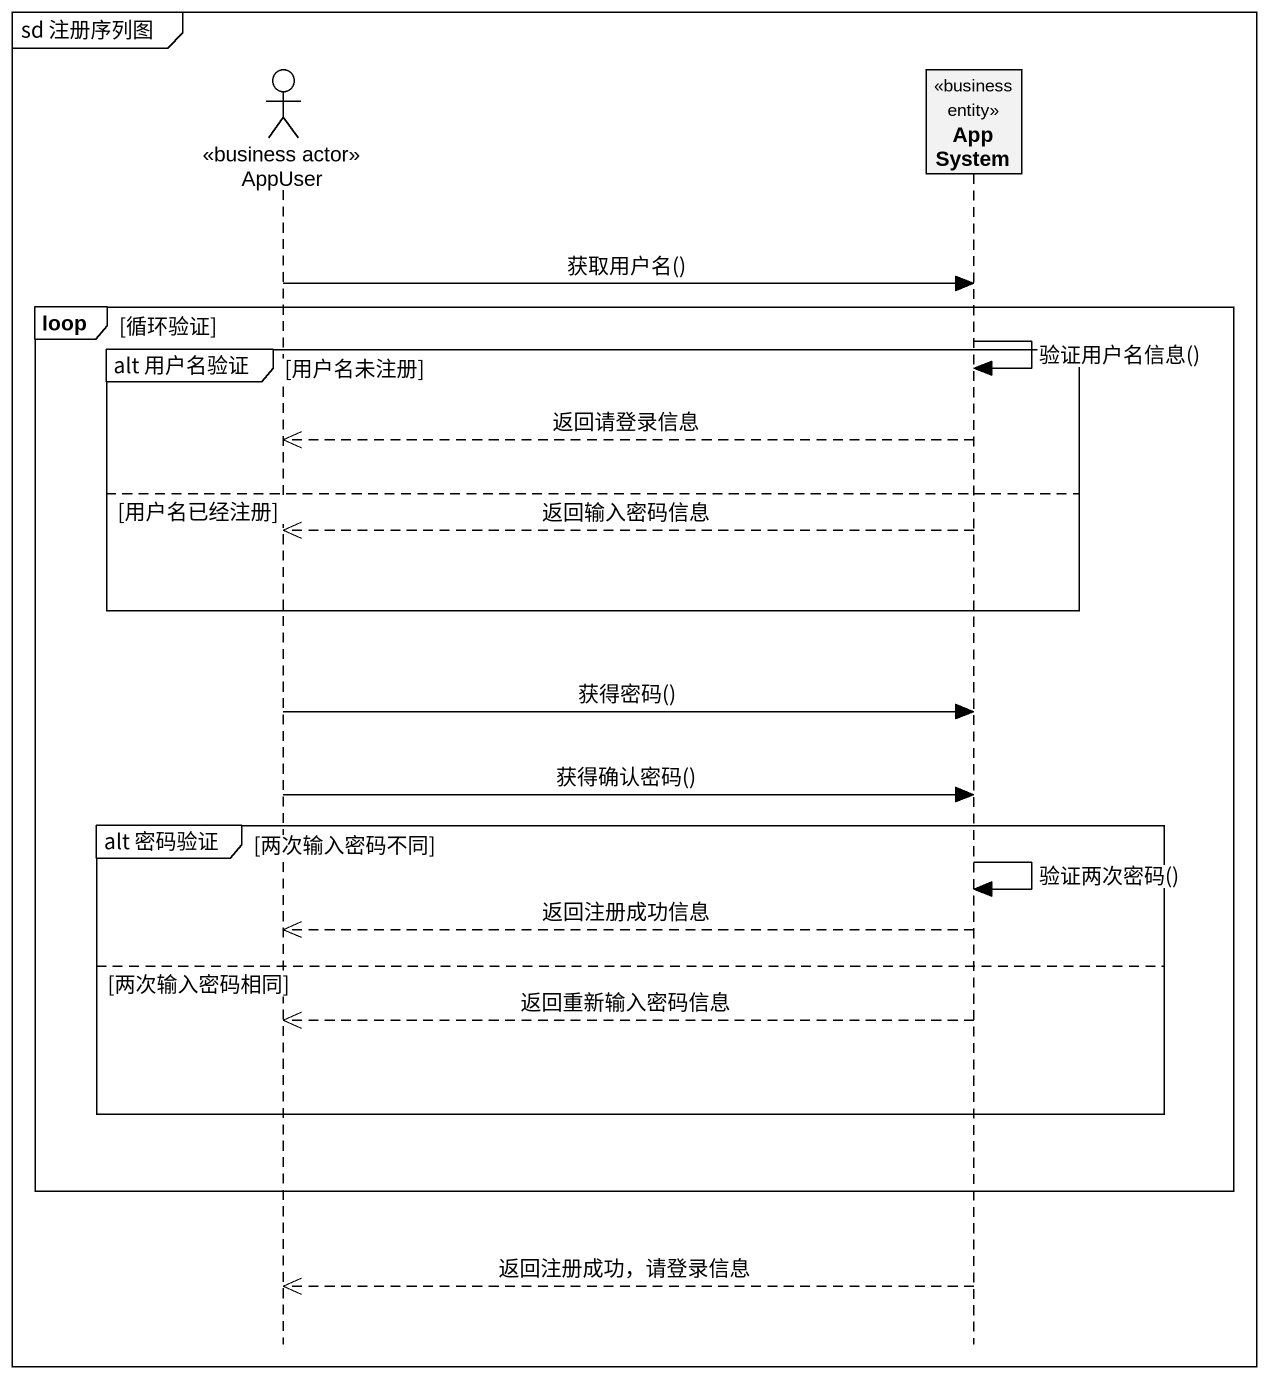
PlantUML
@startuml
mainframe sd 注册序列图
hide footbox
actor AppUser <<business actor>>
participant AppSystem <<business entity>>

AppUser -> AppSystem : 获取用户名()
loop 循环验证
  AppSystem -> AppSystem : 验证用户名信息()
  group alt 用户名验证 [用户名未注册]
    AppSystem -->> AppUser : 返回请登录信息
  else 用户名已经注册
    AppSystem -->> AppUser : 返回输入密码信息
  end
  AppUser -> AppSystem : 获得密码()
  AppUser -> AppSystem : 获得确认密码()
  group alt 密码验证 [两次输入密码不同]
    AppSystem -> AppSystem : 验证两次密码()
    AppSystem -->> AppUser : 返回注册成功信息
  else 两次输入密码相同
    AppSystem -->> AppUser : 返回重新输入密码信息
  end
end
AppSystem -->> AppUser : 返回注册成功，请登录信息
@enduml
